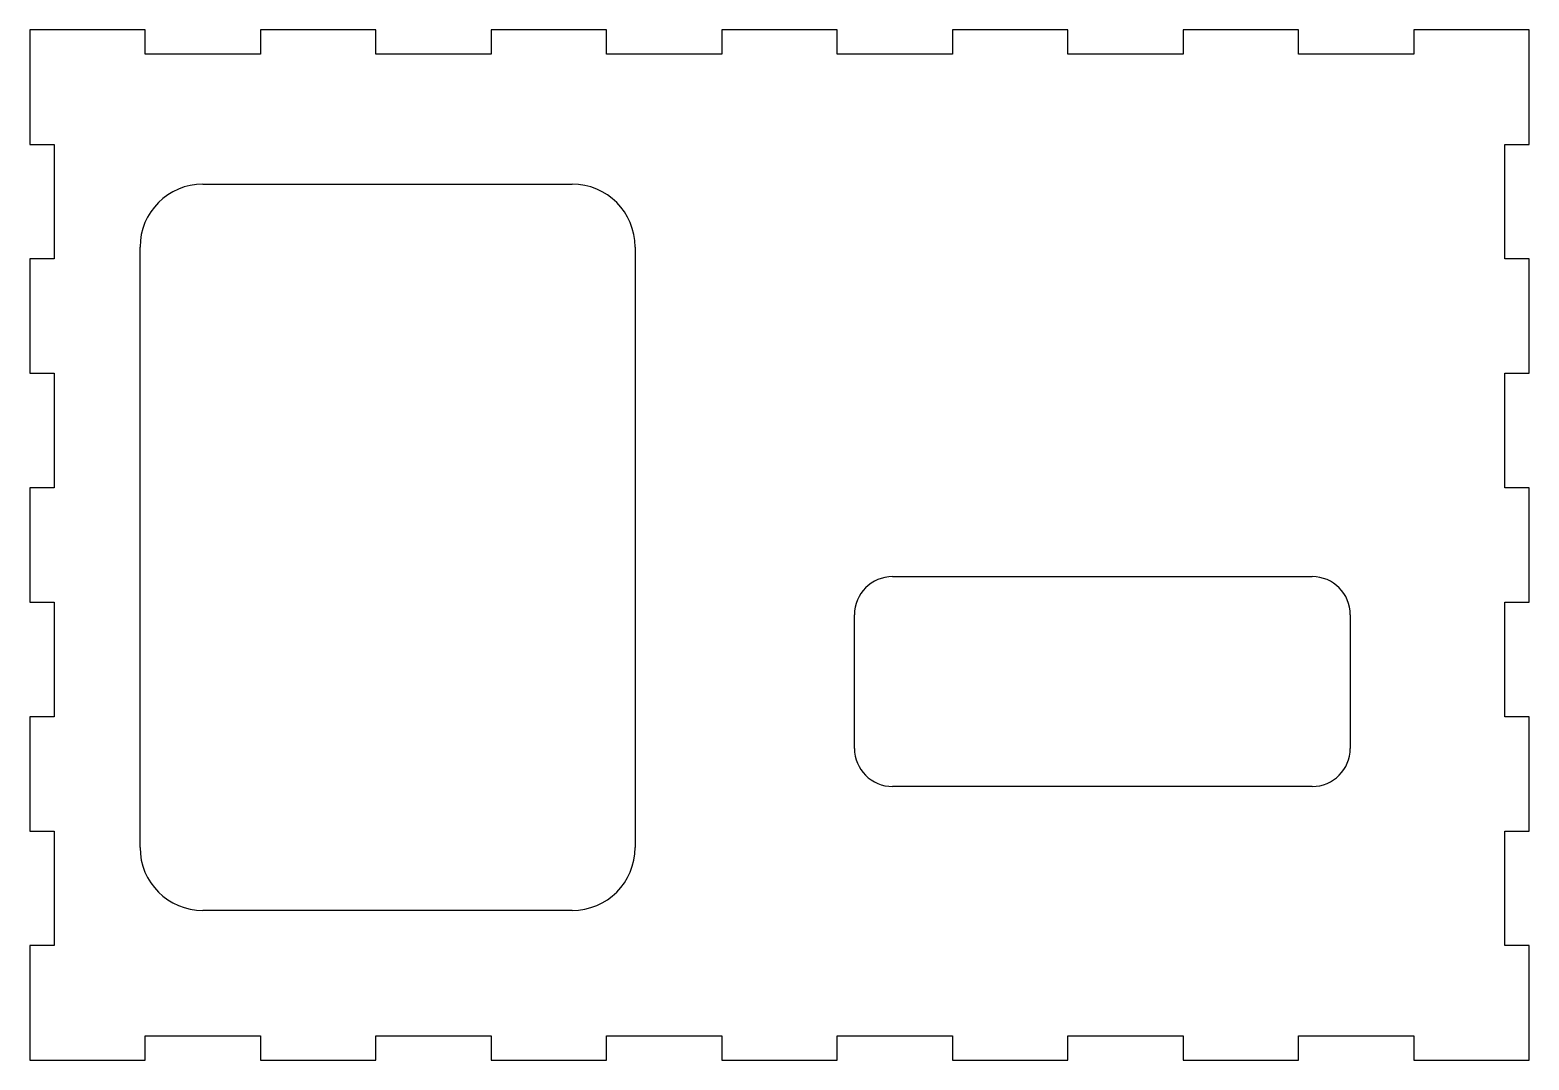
# Model space of a CAD drawing. Header units: millimetres. Extents: x 6 to 399, y 29 to 299.
import ezdxf

# ---------------------------------------------------------------- set-up
doc = ezdxf.new("R2010")
doc.units = ezdxf.units.MM
doc.layers.add('CUT', color=7, linetype='Continuous')

msp = doc.modelspace()

# ---------------------------------------------------------------- linework, layer by layer
at = {"layer": 'CUT'}
for p, q in [((6, 298.8), (6, 268.8)), ((36.23, 298.8), (6, 298.8)), ((36.23, 292.45), (36.23, 298.8)), ((66.46, 298.8), (66.46, 292.45)), ((96.69, 298.8), (66.46, 298.8)), ((96.69, 292.45), (96.69, 298.8)), ((126.92, 298.8), (126.92, 292.45)), ((157.15, 298.8), (126.92, 298.8)), ((157.15, 292.45), (157.15, 298.8)), ((187.38, 298.8), (187.38, 292.45)), ((217.62, 298.8), (187.38, 298.8)), ((217.62, 292.45), (217.62, 298.8)), ((247.85, 298.8), (247.85, 292.45)), ((278.08, 298.8), (247.85, 298.8)), ((278.08, 292.45), (278.08, 298.8)), ((308.31, 298.8), (308.31, 292.45)), ((338.54, 298.8), (308.31, 298.8)), ((338.54, 292.45), (338.54, 298.8)), ((368.77, 298.8), (368.77, 292.45)), ((399, 298.8), (368.77, 298.8)), ((399, 268.8), (399, 298.8)), ((66.46, 292.45), (36.23, 292.45)), ((126.92, 292.45), (96.69, 292.45)), ((187.38, 292.45), (157.15, 292.45)), ((247.85, 292.45), (217.62, 292.45)), ((308.31, 292.45), (278.08, 292.45)), ((368.77, 292.45), (338.54, 292.45)), ((6, 268.8), (12.35, 268.8)), ((12.35, 268.8), (12.35, 238.8)), ((392.65, 238.8), (392.65, 268.8)), ((392.65, 268.8), (399, 268.8)), ((51.35, 258.4), (148.15, 258.4)), ((34.85, 84.5), (34.85, 241.9)), ((164.65, 241.9), (164.65, 84.5)), ((6, 238.8), (6, 208.8)), ((12.35, 238.8), (6, 238.8)), ((399, 238.8), (392.65, 238.8)), ((399, 208.8), (399, 238.8)), ((6, 208.8), (12.35, 208.8)), ((12.35, 208.8), (12.35, 178.8)), ((392.65, 178.8), (392.65, 208.8)), ((392.65, 208.8), (399, 208.8)), ((6, 178.8), (6, 148.8)), ((12.35, 178.8), (6, 178.8)), ((399, 178.8), (392.65, 178.8)), ((399, 148.8), (399, 178.8)), ((232.15, 155.5), (342.15, 155.5)), ((6, 148.8), (12.35, 148.8)), ((12.35, 148.8), (12.35, 118.8)), ((222.15, 110.5), (222.15, 145.5)), ((352.15, 145.5), (352.15, 110.5)), ((392.65, 118.8), (392.65, 148.8)), ((392.65, 148.8), (399, 148.8)), ((6, 118.8), (6, 88.8)), ((12.35, 118.8), (6, 118.8)), ((399, 118.8), (392.65, 118.8)), ((399, 88.8), (399, 118.8)), ((342.15, 100.5), (232.15, 100.5)), ((6, 88.8), (12.35, 88.8)), ((12.35, 88.8), (12.35, 58.8)), ((392.65, 58.8), (392.65, 88.8)), ((392.65, 88.8), (399, 88.8)), ((148.15, 68), (51.35, 68)), ((6, 58.8), (6, 28.8)), ((12.35, 58.8), (6, 58.8)), ((399, 58.8), (392.65, 58.8)), ((399, 28.8), (399, 58.8)), ((36.23, 28.8), (36.23, 35.15)), ((36.23, 35.15), (66.46, 35.15)), ((66.46, 35.15), (66.46, 28.8)), ((96.69, 28.8), (96.69, 35.15)), ((96.69, 35.15), (126.92, 35.15)), ((126.92, 35.15), (126.92, 28.8)), ((157.15, 28.8), (157.15, 35.15)), ((157.15, 35.15), (187.38, 35.15)), ((187.38, 35.15), (187.38, 28.8)), ((217.62, 28.8), (217.62, 35.15)), ((217.62, 35.15), (247.85, 35.15)), ((247.85, 35.15), (247.85, 28.8)), ((278.08, 28.8), (278.08, 35.15)), ((278.08, 35.15), (308.31, 35.15)), ((308.31, 35.15), (308.31, 28.8)), ((338.54, 28.8), (338.54, 35.15)), ((338.54, 35.15), (368.77, 35.15)), ((368.77, 35.15), (368.77, 28.8)), ((6, 28.8), (36.23, 28.8)), ((66.46, 28.8), (96.69, 28.8)), ((126.92, 28.8), (157.15, 28.8)), ((187.38, 28.8), (217.62, 28.8)), ((247.85, 28.8), (278.08, 28.8)), ((308.31, 28.8), (338.54, 28.8)), ((368.77, 28.8), (399, 28.8))]:
    msp.add_line(p, q, dxfattribs=at)
for centre, radius, start, end in [((51.35, 241.9), 16.5, 90, 180), ((148.15, 241.9), 16.5, 0, 90), ((232.15, 145.5), 10, 450, 540), ((342.15, 145.5), 10, 360, 450), ((232.15, 110.5), 10, 180, 270), ((342.15, 110.5), 10, 270, 360), ((51.35, 84.5), 16.5, 180, 270), ((148.15, 84.5), 16.5, 270, 360)]:
    msp.add_arc(centre, radius, start, end, dxfattribs=at)

doc.saveas('drawing.dxf')
